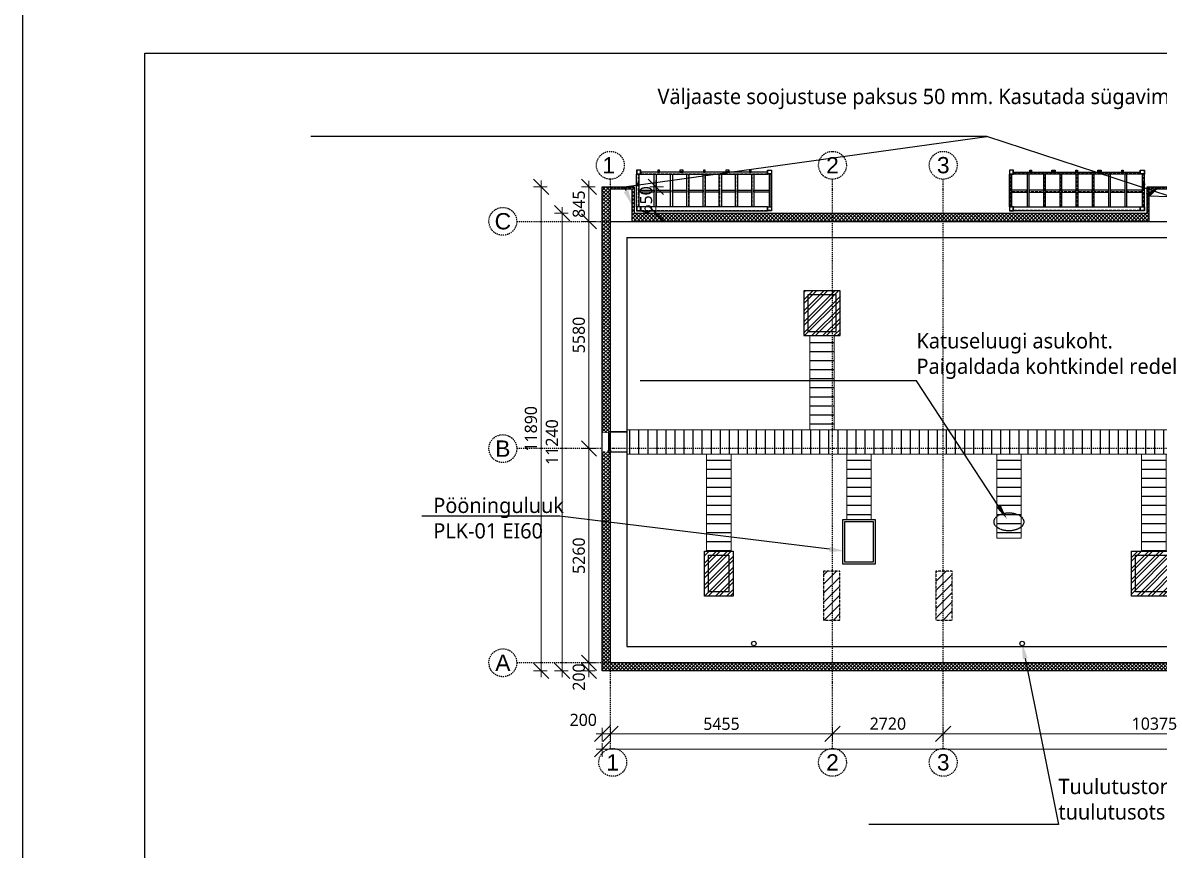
# Model space of a CAD drawing. Header units: millimetres. Extents: x 83708 to 840243643, y 645190 to 956201.
# Drawn here: x 302250 to 330165, y 846030 to 866351 of the extents above; entities that cross this region are included whole.
import ezdxf
from ezdxf import colors
from ezdxf.entities.mleader import LeaderData, LeaderLine
from ezdxf.math import Vec2, Vec3

# ---------------------------------------------------------------- set-up
doc = ezdxf.new("R2010")
doc.units = ezdxf.units.MM
doc.header["$PDMODE"] = 2
doc.header["$PDSIZE"] = 5
for name, pattern in [('DASHDOTX2', [50.8, 25.4, -12.7, 0, -12.7]), ('DASHED', [0.75, 0.5, -0.25]), ('DASHED2', [0.375, 0.25, -0.125])]:
    doc.linetypes.add(name, pattern=pattern)
for name, color, linetype in [('!ESP_Avatäited plaanil', 7, 'Continuous'), ('!ESP_Lammutatav', 150, 'DASHED'), ('!ESP_Mineraalvill', 1, 'Continuous'), ('!ESP_Mõõt', 252, 'Continuous'), ('!ESP_Teljed', 30, 'DASHDOTX2'), ('!ESP_Teras', 5, 'Continuous'), ('!ESP_Viited', 7, 'Continuous'), ('DUCT-V-1-COMPONENT', 7, 'Continuous'), ('SEWER-PIPE-S1', 7, 'Continuous')]:
    doc.layers.add(name, color=color, linetype=linetype)
for name, color, linetype, lineweight in [('!ESP_Fassaad', 7, 'Continuous', 9), ('!ESP_Konstruktsioon lõikes', 7, 'Continuous', 30), ('!ESP_Uus konstruktsioon', 6, 'Continuous', 9), ('Mineraalvill', 1, 'Continuous', 9)]:
    doc.layers.add(name, color=color, linetype=linetype, lineweight=lineweight)
doc.layers.add('!ESP_no_print', color=252, linetype='Continuous', plot=False)
doc.styles.add('Annotative', font='malgunsl.ttf', dxfattribs={"height": 2})
doc.styles.add('Arial', font='arial.ttf')
doc.styles.get("Standard").update_dxf_attribs({"font": 'arial.ttf', "height": 2})
doc.dimstyles.new('Annotative', dxfattribs={"dimtxt": 2.5, "dimasz": 2.5, "dimexe": 1.25, "dimexo": 0.625, "dimtad": 1, "dimdec": 0, "dimrnd": 5, "dimtxsty": 'Annotative', "dimblk": 'OBLIQUE', "dimcen": 0, "dimdle": 1, "dimadec": 0, "dimazin": 0, "dimtfac": 1, "dimtdec": 0, "dimtmove": 0, "dimatfit": 3, "dimfxl": 1, "dimfxlon": 1, "dimarcsym": 1})

# ---------------------------------------------------------------- blocks, each defined once
blk = doc.blocks.new('A$Cef77760f')
at = {"layer": '!ESP_Teljed'}
for points in [[(-40000, -2104), (-40000, 11875)], [(-34545, -2104), (-34545, 11875)], [(-31825, -2104), (-31825, 11875)], [(-42300, 10840), (1500, 10840)], [(1500, 5260), (-42300, 5260)], [(1500, 0), (-42300, 0)]]:
    blk.add_lwpolyline(points, dxfattribs=at)
for centre in [(-40000, 12217), (-34545, 12217), (-31825, 12217), (-42642, 10840), (-42642, 5260), (-42642, 0), (-39943, -2446), (-34545, -2446), (-31825, -2446)]:
    blk.add_circle(centre, 342, dxfattribs=at)
at = {"layer": '!ESP_Teljed', "char_height": 400, "width": 684.66, "attachment_point": 5, "style": 'Arial'}
for s, insert in [('{\\fArial|b0|i0|c186|p34;1}', (-40042, 12217)), ('2', (-34545, 12217)), ('3', (-31825, 12217)), ('C', (-42642, 10840)), ('B', (-42642, 5260)), ('A', (-42642, 0)), ('{\\fArial|b0|i0|c186|p34;1}', (-39943, -2446)), ('2', (-34545, -2446)), ('3', (-31825, -2446))]:
    blk.add_mtext(s, dxfattribs=dict(at, insert=insert))
blk = doc.blocks.new('A$C98a65306')
at = {"layer": '!ESP_Mineraalvill'}
h = blk.add_hatch(dxfattribs=at)
h.set_pattern_fill('ANSI37', color=256, scale=20)
h.set_pattern_definition([(45, (-94948.145, 83.69), (-44.90128, 44.90128), []), (135, (-94948.145, 83.69), (-44.90128, -44.90128), [])])
h.paths.add_polyline_path([(40000, -10840), (34480, -10840), (34480, -11040), (40200, -11040), (40200, 200), (40200, 850), (39420, 850), (39420, 200), (26900, 200), (26900, 850), (26280, 850), (26280, 200), (13800, 200), (13800, 850), (13180, 850), (13180, 200), (580, 200), (580, 850), (-200, 850), (-200, -11040), (8175, -11040), (8175, -10840), (400, -10840), (0, -10840), (0, 0), (0, 800), (530, 800), (530, 0), (3640, 0), (13230, 0), (13230, 800), (13750, 800), (13750, 0), (26330, 0), (26330, 800), (26850, 800), (26850, 0), (39470, 0), (39470, 800), (40000, 800), (40000, 0)])
h.paths.add_polyline_path([(21270, -11040), (21270, -10840), (8175, -10840), (8175, -11040)], flags=17)
h.paths.add_polyline_path([(34480, -11040), (34480, -10840), (21270, -10840), (21270, -11040)], flags=17)
at = {"layer": '!ESP_Konstruktsioon lõikes'}
blk.add_line((400, -400), (400, -10440), dxfattribs=at)
for points in [[(8175, -11040), (-200, -11040), (-200, 850), (580, 850), (580, 200), (13180, 200), (13180, 850), (13800, 850), (13800, 200), (26280, 200), (26280, 850), (26900, 850), (26900, 200), (39420, 200), (39420, 850), (40200, 850), (40200, 200), (40200, -11040), (-200, -11040)], [(0, 0), (0, 800), (530, 800), (530, 0)], [(13230, 0), (13230, 800), (13750, 800), (13750, 0)], [(0, -1900), (0, 0), (3640, 0)], [(57, 0), (3640, 0)], [(400, 0), (40000, 0)], [(400, -400), (39600, -400), (39600, -10440)], [(400, -10440), (39600, -10440)], [(400, -10840), (40000, -10840)]]:
    blk.add_lwpolyline(points, dxfattribs=at)
blk.add_lwpolyline([(0, 0), (40000, 0), (40000, -10840), (0, -10840)], close=True, dxfattribs=at)
at = {"lineweight": 0}
blk.add_blockref('A$Cef77760f', (40000, -10840), dxfattribs=at)
blk = doc.blocks.new('A$C1fbf0a3d')
at = {"layer": '!ESP_Lammutatav'}
h = blk.add_hatch(dxfattribs=at)
h.set_pattern_fill('ANSI31', color=256, scale=50)
h.set_pattern_definition([(45, (-317114.13, -855792.54), (-112.253202, 112.253202), [])])
h.paths.add_polyline_path([(-400, -1200), (0, -1200), (0, 0), (-400, 0)])
blk.add_lwpolyline([(-400, -1200), (0, -1200), (0, 0), (-400, 0)], close=True, dxfattribs=at)
blk = doc.blocks.new('A$C2928117b')
for p in [(250, 1850), (3010, 1850)]:
    blk.add_blockref('A$C1fbf0a3d', p)
blk = doc.blocks.new('A$C9a407918')
at = {"layer": '!ESP_Teras'}
for points in [[(-3315, -75), (-3215, -75), (-3215, 25), (-3315, 25)], [(-3310, -70), (-3220, -70), (-3220, 20), (-3310, 20)], [(0, -75), (-100, -75), (-100, 25), (0, 25)], [(-5, -70), (-95, -70), (-95, 20), (-5, 20)], [(-3265, -875), (-3315, -875), (-3315, -75), (-3265, -75)], [(-100, -25), (-3215, -25), (-3215, -75), (-100, -75)], [(-2835, -875), (-2885, -875), (-2885, -75), (-2835, -75)], [(-2435, -875), (-2485, -875), (-2485, -75), (-2435, -75)], [(-2035, -875), (-2085, -875), (-2085, -75), (-2035, -75)], [(-1635, -875), (-1685, -875), (-1685, -75), (-1635, -75)], [(-1235, -875), (-1285, -875), (-1285, -75), (-1235, -75)], [(-835, -875), (-885, -875), (-885, -75), (-835, -75)], [(-435, -875), (-485, -875), (-485, -75), (-435, -75)], [(-50, -75), (0, -75), (0, -875), (-50, -875)], [(-50, -875), (0, -875), (0, -75), (-50, -75)], [(-3265, -466), (-2885, -466), (-2885, -516), (-3265, -516)], [(-2835, -466), (-2485, -466), (-2485, -516), (-2835, -516)], [(-2435, -466), (-2085, -466), (-2085, -516), (-2435, -516)], [(-2035, -466), (-1685, -466), (-1685, -516), (-2035, -516)], [(-1635, -466), (-1285, -466), (-1285, -516), (-1635, -516)], [(-1235, -466), (-885, -466), (-885, -516), (-1235, -516)], [(-835, -466), (-485, -466), (-485, -516), (-835, -516)], [(-435, -466), (-50, -466), (-50, -516), (-435, -516)], [(-3315, -975), (-3215, -975), (-3215, -875), (-3315, -875)], [(-3310, -970), (-3220, -970), (-3220, -880), (-3310, -880)], [(-100, -875), (-3215, -875), (-3215, -975), (-100, -975)], [(0, -975), (-100, -975), (-100, -875), (0, -875)], [(-5, -970), (-95, -970), (-95, -880), (-5, -880)]]:
    blk.add_lwpolyline(points, close=True, dxfattribs=at)
at = {"layer": '!ESP_Teras', "linetype": 'DASHED'}
for points in [[(-3268, -875), (-3312, -875), (-3312, -75), (-3268, -75)], [(-100, -28), (-3215, -28), (-3215, -72), (-100, -72)], [(-2838, -875), (-2882, -875), (-2882, -75), (-2838, -75)], [(-2438, -875), (-2482, -875), (-2482, -75), (-2438, -75)], [(-2038, -875), (-2082, -875), (-2082, -75), (-2038, -75)], [(-1638, -875), (-1682, -875), (-1682, -75), (-1638, -75)], [(-1238, -875), (-1282, -875), (-1282, -75), (-1238, -75)], [(-838, -875), (-882, -875), (-882, -75), (-838, -75)], [(-438, -875), (-482, -875), (-482, -75), (-438, -75)], [(-3, -875), (-47, -875), (-47, -75), (-3, -75)], [(-3265, -513), (-2885, -513), (-2885, -516), (-3265, -516)], [(-2835, -513), (-2485, -513), (-2485, -516), (-2835, -516)], [(-2435, -513), (-2085, -513), (-2085, -516), (-2435, -516)], [(-2035, -513), (-1685, -513), (-1685, -516), (-2035, -516)], [(-1635, -513), (-1285, -513), (-1285, -516), (-1635, -516)], [(-1235, -513), (-885, -513), (-885, -516), (-1235, -516)], [(-835, -513), (-485, -513), (-485, -516), (-835, -516)], [(-435, -513), (-50, -513), (-50, -516), (-435, -516)], [(-100, -878), (-3215, -878), (-3215, -972), (-100, -972)]]:
    blk.add_lwpolyline(points, close=True, dxfattribs=at)
at = {"color": 5, "linetype": 'ByBlock', "transparency": 33554687}
for points in [[(-2758, 25), (-2798, 25), (-2798, -15), (-2758, -15)], [(-2761, 22), (-2795, 22), (-2795, -12), (-2761, -12)], [(-2174, 25), (-2254, 25), (-2254, -15), (-2174, -15)], [(-2177, 22), (-2251, 22), (-2251, -12), (-2177, -12)], [(-1630, 25), (-1670, 25), (-1670, -15), (-1630, -15)], [(-1633, 22), (-1667, 22), (-1667, -12), (-1633, -12)], [(-1046, 25), (-1126, 25), (-1126, -15), (-1046, -15)], [(-1049, 22), (-1123, 22), (-1123, -12), (-1049, -12)], [(-502, 25), (-542, 25), (-542, -15), (-502, -15)], [(-505, 22), (-539, 22), (-539, -12), (-505, -12)], [(-2758, -15), (-2798, -15), (-2798, -25), (-2758, -25)], [(-2174, -15), (-2254, -15), (-2254, -25), (-2174, -25)], [(-1630, -15), (-1670, -15), (-1670, -25), (-1630, -25)], [(-1046, -15), (-1126, -15), (-1126, -25), (-1046, -25)], [(-502, -15), (-542, -15), (-542, -25), (-502, -25)], [(-3275, -305), (-3315, -305), (-3315, -345), (-3275, -345)], [(-3278, -308), (-3312, -308), (-3312, -342), (-3278, -342)]]:
    blk.add_lwpolyline(points, close=True, dxfattribs=at)
blk = doc.blocks.new('A$Ce4b8a139')
at = {"layer": '!ESP_Konstruktsioon lõikes'}
for points in [[(250, 3119), (1050, 3119), (1050, 2019), (250, 2019)], [(300, 3069), (1000, 3069), (1000, 2069), (300, 2069)]]:
    blk.add_lwpolyline(points, close=True, dxfattribs=at)
at = {"layer": 'Mineraalvill', "flags": 128}
blk.add_lwpolyline([(250, 3119), (1050, 3119), (1050, 2019), (250, 2019)], close=True, dxfattribs=at)
blk = doc.blocks.new('_Oblique')
at = {"color": 0, "linetype": 'ByBlock', "lineweight": -2}
blk.add_line((-0.5, -0.5), (0.5, 0.5), dxfattribs=at)
blk = doc.blocks.new('*D836')
at = {"layer": '!ESP_Mõõt', "color": 0, "lineweight": -2, "transparency": 16777216}
for p, q in [((0, -12435), (0, -12773)), ((5455, -12435), (5455, -12773)), ((-150, -12585), (5605, -12585))]:
    blk.add_line(p, q, dxfattribs=at)
at = {"layer": 'Defpoints', "color": 0, "transparency": 16777216}
for p in [(0, -11716), (5455, -11897), (5455, -12585)]:
    blk.add_point(p, dxfattribs=at)
at = {"layer": '!ESP_Mõõt', "color": 0, "lineweight": -2, "transparency": 16777216, "xscale": 375, "yscale": 375, "zscale": 375, "rotation": 180}
blk.add_blockref('_Oblique', (0, -12585), dxfattribs=at)
at = {"layer": '!ESP_Mõõt', "color": 0, "lineweight": -2, "transparency": 16777216, "xscale": 375, "yscale": 375, "zscale": 375}
blk.add_blockref('_Oblique', (5455, -12585), dxfattribs=at)
at = {"layer": '!ESP_Mõõt', "color": 0, "lineweight": 0, "transparency": 16777216, "insert": (2728, -12339), "char_height": 300, "attachment_point": 5, "style": 'Annotative'}
blk.add_mtext('5455', dxfattribs=at)
blk = doc.blocks.new('*D837')
at = {"layer": '!ESP_Mõõt', "color": 0, "lineweight": -2, "transparency": 16777216}
for p, q in [((5455, -12435), (5455, -12773)), ((8175, -12435), (8175, -12773)), ((5305, -12585), (8325, -12585))]:
    blk.add_line(p, q, dxfattribs=at)
at = {"layer": 'Defpoints', "color": 0, "transparency": 16777216}
for p in [(5455, -11897), (8175, -11951), (8175, -12585)]:
    blk.add_point(p, dxfattribs=at)
at = {"layer": '!ESP_Mõõt', "color": 0, "lineweight": -2, "transparency": 16777216, "xscale": 375, "yscale": 375, "zscale": 375, "rotation": 180}
blk.add_blockref('_Oblique', (5455, -12585), dxfattribs=at)
at = {"layer": '!ESP_Mõõt', "color": 0, "lineweight": -2, "transparency": 16777216, "xscale": 375, "yscale": 375, "zscale": 375}
blk.add_blockref('_Oblique', (8175, -12585), dxfattribs=at)
at = {"layer": '!ESP_Mõõt', "color": 0, "lineweight": 0, "transparency": 16777216, "insert": (6815, -12336), "char_height": 300, "attachment_point": 5, "style": 'Annotative'}
blk.add_mtext('2720', dxfattribs=at)
blk = doc.blocks.new('*D838')
at = {"layer": '!ESP_Mõõt', "color": 0, "lineweight": -2, "transparency": 16777216}
for p, q in [((8175, -12435), (8175, -12773)), ((18550, -12435), (18550, -12773)), ((8025, -12585), (18700, -12585))]:
    blk.add_line(p, q, dxfattribs=at)
at = {"layer": 'Defpoints', "color": 0, "transparency": 16777216}
for p in [(8175, -11951), (18550, -11896), (18550, -12585)]:
    blk.add_point(p, dxfattribs=at)
at = {"layer": '!ESP_Mõõt', "color": 0, "lineweight": -2, "transparency": 16777216, "xscale": 375, "yscale": 375, "zscale": 375, "rotation": 180}
blk.add_blockref('_Oblique', (8175, -12585), dxfattribs=at)
at = {"layer": '!ESP_Mõõt', "color": 0, "lineweight": -2, "transparency": 16777216, "xscale": 375, "yscale": 375, "zscale": 375}
blk.add_blockref('_Oblique', (18550, -12585), dxfattribs=at)
at = {"layer": '!ESP_Mõõt', "color": 0, "lineweight": 0, "transparency": 16777216, "insert": (13362, -12336), "char_height": 300, "attachment_point": 5, "style": 'Annotative'}
blk.add_mtext('10375', dxfattribs=at)
blk = doc.blocks.new('*D828')
at = {"layer": '!ESP_Mõõt', "color": 0, "lineweight": -2, "transparency": 16777216}
for p, q in [((-526, 150), (-526, -5730)), ((-376, 0), (-713, 0)), ((-376, -5580), (-713, -5580))]:
    blk.add_line(p, q, dxfattribs=at)
at = {"layer": 'Defpoints', "color": 0, "transparency": 16777216}
for p in [(-228, 0), (-526, -5580), (-228, -5580)]:
    blk.add_point(p, dxfattribs=at)
at = {"layer": '!ESP_Mõõt', "color": 0, "lineweight": -2, "transparency": 16777216, "xscale": 375, "yscale": 375, "zscale": 375}
for p, rotation in [((-526, 0), 90), ((-526, -5580), 270)]:
    blk.add_blockref('_Oblique', p, dxfattribs=dict(at, rotation=rotation))
at = {"layer": '!ESP_Mõõt', "color": 0, "lineweight": 0, "transparency": 16777216, "insert": (-775, -2790), "char_height": 300, "attachment_point": 5, "rotation": 90, "style": 'Annotative'}
blk.add_mtext('5580', dxfattribs=at)
blk = doc.blocks.new('*D829')
at = {"layer": '!ESP_Mõõt', "color": 0, "lineweight": -2, "transparency": 16777216}
for p, q in [((-376, -5580), (-713, -5580)), ((-526, -5430), (-526, -10990)), ((-376, -10840), (-713, -10840))]:
    blk.add_line(p, q, dxfattribs=at)
at = {"layer": 'Defpoints', "color": 0, "transparency": 16777216}
for p in [(-228, -5580), (-526, -10840), (-153, -10840)]:
    blk.add_point(p, dxfattribs=at)
at = {"layer": '!ESP_Mõõt', "color": 0, "lineweight": -2, "transparency": 16777216, "xscale": 375, "yscale": 375, "zscale": 375}
for p, rotation in [((-526, -5580), 90), ((-526, -10840), 270)]:
    blk.add_blockref('_Oblique', p, dxfattribs=dict(at, rotation=rotation))
at = {"layer": '!ESP_Mõõt', "color": 0, "lineweight": 0, "transparency": 16777216, "insert": (-775, -8210), "char_height": 300, "attachment_point": 5, "rotation": 90, "style": 'Annotative'}
blk.add_mtext('5260', dxfattribs=at)
blk = doc.blocks.new('*D830')
at = {"layer": '!ESP_Mõõt', "color": 0, "lineweight": -2, "transparency": 16777216}
for p, q in [((-376, 847), (-713, 847)), ((-526, -150), (-526, 997)), ((-376, 0), (-713, 0))]:
    blk.add_line(p, q, dxfattribs=at)
at = {"layer": 'Defpoints', "color": 0, "transparency": 16777216}
for p in [(-526, 847), (38, 847), (-228, 0)]:
    blk.add_point(p, dxfattribs=at)
at = {"layer": '!ESP_Mõõt', "color": 0, "lineweight": -2, "transparency": 16777216, "xscale": 375, "yscale": 375, "zscale": 375}
for p, rotation in [((-526, 847), 90), ((-526, 0), 270)]:
    blk.add_blockref('_Oblique', p, dxfattribs=dict(at, rotation=rotation))
at = {"layer": '!ESP_Mõõt', "color": 0, "lineweight": 0, "transparency": 16777216, "insert": (-775, 423), "char_height": 300, "attachment_point": 5, "rotation": 90, "style": 'Annotative'}
blk.add_mtext('845', dxfattribs=at)
blk = doc.blocks.new('*D831')
at = {"layer": '!ESP_Mõõt', "color": 0, "lineweight": -2, "transparency": 16777216}
for p, q in [((-1186, 350), (-1186, -11190)), ((-1036, 200), (-1373, 200)), ((-1036, -11040), (-1373, -11040))]:
    blk.add_line(p, q, dxfattribs=at)
at = {"layer": 'Defpoints', "color": 0, "transparency": 16777216}
for p in [(580, 200), (-1186, -11040), (-200, -11040)]:
    blk.add_point(p, dxfattribs=at)
at = {"layer": '!ESP_Mõõt', "color": 0, "lineweight": -2, "transparency": 16777216, "xscale": 375, "yscale": 375, "zscale": 375}
for p, rotation in [((-1186, 200), 90), ((-1186, -11040), 270)]:
    blk.add_blockref('_Oblique', p, dxfattribs=dict(at, rotation=rotation))
at = {"layer": '!ESP_Mõõt', "color": 0, "lineweight": 0, "transparency": 16777216, "insert": (-1435, -5420), "char_height": 300, "attachment_point": 5, "rotation": 90, "style": 'Annotative'}
blk.add_mtext('11240', dxfattribs=at)
blk = doc.blocks.new('*D832')
at = {"layer": '!ESP_Mõõt', "color": 0, "lineweight": -2, "transparency": 16777216}
for p, q in [((-376, -10840), (-713, -10840)), ((-526, -10690), (-526, -11190)), ((-376, -11040), (-713, -11040))]:
    blk.add_line(p, q, dxfattribs=at)
at = {"layer": 'Defpoints', "color": 0, "transparency": 16777216}
for p in [(-153, -10840), (-526, -11040), (38, -11040)]:
    blk.add_point(p, dxfattribs=at)
at = {"layer": '!ESP_Mõõt', "color": 0, "lineweight": -2, "transparency": 16777216, "xscale": 375, "yscale": 375, "zscale": 375}
for p, rotation in [((-526, -10840), 90), ((-526, -11040), 270)]:
    blk.add_blockref('_Oblique', p, dxfattribs=dict(at, rotation=rotation))
at = {"layer": '!ESP_Mõõt', "color": 0, "lineweight": 0, "transparency": 16777216, "insert": (-775, -11190), "char_height": 300, "attachment_point": 5, "rotation": 90, "style": 'Annotative'}
blk.add_mtext('200', dxfattribs=at)
blk = doc.blocks.new('*D833')
at = {"layer": '!ESP_Mõõt', "color": 0, "lineweight": -2, "transparency": 16777216}
for p, q in [((-200, -12812), (-200, -13150)), ((40200, -12812), (40200, -13150)), ((40350, -12962), (-350, -12962))]:
    blk.add_line(p, q, dxfattribs=at)
at = {"layer": 'Defpoints', "color": 0, "transparency": 16777216}
for p in [(-200, -11040), (40200, -11040), (-200, -12962)]:
    blk.add_point(p, dxfattribs=at)
at = {"layer": '!ESP_Mõõt', "color": 0, "lineweight": -2, "transparency": 16777216, "xscale": 375, "yscale": 375, "zscale": 375, "rotation": 180}
blk.add_blockref('_Oblique', (-200, -12962), dxfattribs=at)
at = {"layer": '!ESP_Mõõt', "color": 0, "lineweight": -2, "transparency": 16777216, "xscale": 375, "yscale": 375, "zscale": 375}
blk.add_blockref('_Oblique', (40200, -12962), dxfattribs=at)
at = {"layer": '!ESP_Mõõt', "color": 0, "lineweight": 0, "transparency": 16777216, "insert": (20000, -12713), "char_height": 300, "attachment_point": 5, "style": 'Annotative'}
blk.add_mtext('40400', dxfattribs=at)
blk = doc.blocks.new('*D834')
at = {"layer": '!ESP_Mõõt', "color": 0, "lineweight": -2, "transparency": 16777216}
for p, q in [((-200, -12435), (-200, -12773)), ((0, -12435), (0, -12773)), ((150, -12585), (-350, -12585))]:
    blk.add_line(p, q, dxfattribs=at)
at = {"layer": 'Defpoints', "color": 0, "transparency": 16777216}
for p in [(-200, -11040), (0, -11716), (-200, -12585)]:
    blk.add_point(p, dxfattribs=at)
at = {"layer": '!ESP_Mõõt', "color": 0, "lineweight": -2, "transparency": 16777216, "xscale": 375, "yscale": 375, "zscale": 375, "rotation": 180}
blk.add_blockref('_Oblique', (-200, -12585), dxfattribs=at)
at = {"layer": '!ESP_Mõõt', "color": 0, "lineweight": -2, "transparency": 16777216, "xscale": 375, "yscale": 375, "zscale": 375}
blk.add_blockref('_Oblique', (0, -12585), dxfattribs=at)
at = {"layer": '!ESP_Mõõt', "color": 0, "lineweight": 0, "transparency": 16777216, "insert": (-667, -12243), "char_height": 300, "attachment_point": 5, "style": 'Annotative'}
blk.add_mtext('200', dxfattribs=at)
blk = doc.blocks.new('*D841')
at = {"layer": '!ESP_Mõõt', "color": 0, "lineweight": -2, "transparency": 16777216}
for p, q in [((968, 850), (1305, 850)), ((1118, 50), (1118, 1000)), ((968, 200), (1305, 200))]:
    blk.add_line(p, q, dxfattribs=at)
at = {"layer": 'Defpoints', "color": 0, "transparency": 16777216}
for p in [(-200, 850), (1118, 850), (580, 200)]:
    blk.add_point(p, dxfattribs=at)
at = {"layer": '!ESP_Mõõt', "color": 0, "lineweight": -2, "transparency": 16777216, "xscale": 375, "yscale": 375, "zscale": 375}
for p, rotation in [((1118, 850), 90), ((1118, 200), 270)]:
    blk.add_blockref('_Oblique', p, dxfattribs=dict(at, rotation=rotation))
at = {"layer": '!ESP_Mõõt', "color": 0, "lineweight": 0, "transparency": 16777216, "insert": (876, 527), "char_height": 300, "attachment_point": 5, "rotation": 90, "style": 'Annotative'}
blk.add_mtext('650', dxfattribs=at)
blk = doc.blocks.new('*D842')
at = {"layer": '!ESP_Mõõt', "color": 0, "lineweight": -2, "transparency": 16777216}
for p, q in [((-1551, 850), (-1888, 850)), ((-1701, 1000), (-1701, -11190)), ((-1551, -11040), (-1888, -11040))]:
    blk.add_line(p, q, dxfattribs=at)
at = {"layer": 'Defpoints', "color": 0, "transparency": 16777216}
for p in [(38, 850), (-1701, -11040), (-401, -11040)]:
    blk.add_point(p, dxfattribs=at)
at = {"layer": '!ESP_Mõõt', "color": 0, "lineweight": -2, "transparency": 16777216, "xscale": 375, "yscale": 375, "zscale": 375}
for p, rotation in [((-1701, 850), 90), ((-1701, -11040), 270)]:
    blk.add_blockref('_Oblique', p, dxfattribs=dict(at, rotation=rotation))
at = {"layer": '!ESP_Mõõt', "color": 0, "lineweight": 0, "transparency": 16777216, "insert": (-1951, -5095), "char_height": 300, "attachment_point": 5, "rotation": 90, "style": 'Annotative'}
blk.add_mtext('11890', dxfattribs=at)
blk = doc.blocks.new('*U817')
at = {"layer": 'DUCT-V-1-COMPONENT', "lineweight": 30}
for p, q in [((1994, 3714), (1994, 4814)), ((1994, 4814), (2894, 4814)), ((2894, 4814), (2894, 3714)), ((2095, 3815), (2095, 4714)), ((2095, 4714), (2794, 4714)), ((2794, 4714), (2794, 3815)), ((2894, 3714), (1994, 3714)), ((2794, 3815), (2095, 3815))]:
    blk.add_line(p, q, dxfattribs=at)
blk.add_text('invento', height=1, dxfattribs=at).set_placement((2095, 3815))
blk = doc.blocks.new('*U781')
at = {"layer": 'DUCT-V-1-COMPONENT', "lineweight": 30}
for p, q in [((1994, 3714), (1994, 4814)), ((1994, 4814), (2694, 4814)), ((2694, 4814), (2694, 3714)), ((2095, 3815), (2095, 4714)), ((2095, 4714), (2594, 4714)), ((2594, 4714), (2594, 3815)), ((2694, 3714), (1994, 3714)), ((2594, 3815), (2095, 3815))]:
    blk.add_line(p, q, dxfattribs=at)
blk.add_text('invento', height=1, dxfattribs=at).set_placement((2095, 3815))
blk = doc.blocks.new('*U818')
at = {"layer": 'DUCT-V-1-COMPONENT', "lineweight": 30}
for p, q in [((1994, 3714), (1994, 4814)), ((1994, 4814), (3094, 4814)), ((3094, 4814), (3094, 3714)), ((2095, 3815), (2095, 4714)), ((2095, 4714), (2994, 4714)), ((2994, 4714), (2994, 3815)), ((3094, 3714), (1994, 3714)), ((2994, 3815), (2095, 3815))]:
    blk.add_line(p, q, dxfattribs=at)
blk.add_text('invento', height=1, dxfattribs=at).set_placement((2095, 3815))
blk = doc.blocks.new('A$C4028c679')
at = {"layer": '!ESP_Uus konstruktsioon', "true_color": 0x00ff00}
h = blk.add_hatch(dxfattribs=at)
h.set_pattern_fill('ANSI32', color=3, scale=20)
h.set_pattern_definition([(45, (-6233.2, -738.1), (-134.7038, 134.7038), []), (45, (-6143.4, -738.1), (-134.7038, 134.7038), [])])
h.paths.add_polyline_path([(4748, -1704), (4748, -2804), (5648, -2804), (5648, -1704)])
h = blk.add_hatch(dxfattribs=at)
h.set_pattern_fill('ANSI32', color=3, scale=20)
h.set_pattern_definition([(45, (-8868.4, -7134.6), (-134.7038, 134.7038), []), (45, (-8778.6, -7134.6), (-134.7038, 134.7038), [])])
h.paths.add_polyline_path([(2312, -8100), (2312, -9200), (3012, -9200), (3012, -8100)])
h = blk.add_hatch(dxfattribs=at)
h.set_pattern_fill('ANSI32', color=3, scale=20)
h.set_pattern_definition([(45, (2016.59, -7134.6), (-134.7038, 134.7038), []), (45, (2106.4, -7134.6), (-134.7038, 134.7038), [])])
h.paths.add_polyline_path([(12797, -8100), (12797, -9200), (13897, -9200), (13897, -8100)])
at = {"xscale": -1, "rotation": 180}
blk.add_blockref('*U817', (2753, 2011), dxfattribs=at)
for name, p in [('*U781', (318, -12914)), ('*U818', (10803, -12914))]:
    blk.add_blockref(name, p)
blk = doc.blocks.new('A$Cb552d834')
at = {"true_color": 0x939598}
h = blk.add_hatch(dxfattribs=at)
h.set_pattern_fill('ANSI31', color=252, scale=70, angle=135)
h.set_pattern_definition([(180, (-392699.39, -836377.39), (-1e-14, -222.25), [])])
h.paths.add_polyline_path([(19620, 2158), (19020, 2158), (19020, 600), (19620, 600)])
h.paths.add_polyline_path([(27608, 4058), (27008, 4058), (27008, 2758), (27608, 2758)])
h.paths.add_polyline_path([(29085, 968), (28487, 968), (28487, -312), (29087, -312), (29087, 368), (29085, 368)])
h.paths.add_polyline_path([(28315, -912), (27715, -912), (27715, -990), (28315, -990)])
h.paths.add_polyline_path([(-3630, 4058), (-4230, 4058), (-4230, 1742), (-3630, 1742)])
h.paths.add_polyline_path([(-6165, 1142), (-6765, 1142), (-6765, -1238), (-6165, -1238)])
h.paths.add_polyline_path([(-2723, 1142), (-3323, 1142), (-3323, -459), (-2723, -459)])
h.paths.add_polyline_path([(960, 1142), (360, 1142), (360, -916), (960, -916)])
h.paths.add_polyline_path([(4520, 1142), (3920, 1142), (3920, -1238), (4520, -1238)])
h.paths.add_polyline_path([(6209, 4058), (5609, 4058), (5609, 1742), (6209, 1742)])
h.paths.add_polyline_path([(16731, 4058), (16131, 4058), (16131, 1742), (16731, 1742)])
h.paths.add_polyline_path([(17724, 1142), (17124, 1142), (17124, -1238), (17724, -1238)])
h = blk.add_hatch(dxfattribs=at)
h.set_pattern_fill('ANSI31', color=252, scale=70, angle=45)
h.set_pattern_definition([(90, (-391370.35, -844013.55), (-222.25, 0), [])])
h.paths.add_polyline_path([(19020, 1742), (-8728, 1742), (-8728, 1142), (-6765, 1142), (-6765, 1142), (-6165, 1142), (-3323, 1142), (-3323, 1142), (-2723, 1142), (360, 1142), (360, 1142), (960, 1142), (19020, 1142)])
h.paths.add_polyline_path([(29685, 2758), (19020, 2758), (19020, 2158), (19620, 2158), (29685, 2158)])
h.paths.add_polyline_path([(24524, 600), (19020, 600), (19020, 0), (24524, 0)])
h.paths.add_polyline_path([(29087, -312), (24522, -312), (24522, -912), (29087, -912)])
h.paths.add_polyline_path([(30472, 968), (29087, 968), (29087, 368), (30472, 368)])
at = {"layer": '!ESP_Fassaad'}
for points in [[(-3630, 1742), (-3630, 4058), (-4230, 4058), (-4230, 1742)], [(-8728, 1142), (19020, 1142), (19020, 1742), (-8728, 1742)], [(-6165, -1238), (-6165, 1142), (-6765, 1142), (-6765, -1238)], [(-2723, -459), (-2723, 1142), (-3323, 1142), (-3323, -459)], [(960, -916), (960, 1142), (360, 1142), (360, -916)], [(4520, -1238), (4520, 1142), (3920, 1142), (3920, -1238)]]:
    blk.add_lwpolyline(points, close=True, dxfattribs=at)
blk = doc.blocks.new('A$C96020417')
blk.add_wipeout([(0, -250), (0, 250), (50, 250), (50, 225), (200, 225), (200, -225), (50, -225), (50, -250)])
at = {"layer": '!ESP_Avatäited plaanil'}
for points in [[(-400, -250), (0, -250), (50, -250), (50, -200), (0, -200), (0, -250), (0, 250), (-400, 250), (0, 250), (50, 250), (50, 200), (0, 200), (50, 200), (50, -200), (25, -200), (25, 200)], [(200, -225), (200, 225)]]:
    blk.add_lwpolyline(points, dxfattribs=at)
blk = doc.blocks.new('*U795')
at = {"layer": 'SEWER-PIPE-S1', "color": 14, "linetype": 'Continuous', "lineweight": -3}
blk.add_circle((70113, 279633, 2700), 55, dxfattribs=at)
blk = doc.blocks.new('*U796')
at = {"layer": 'SEWER-PIPE-S1', "color": 14, "linetype": 'Continuous', "lineweight": -3}
blk.add_circle((63524, 279633, 2700), 55, dxfattribs=at)
blk = doc.blocks.new('A$Cb56cea9a')
at = {"layer": '!ESP_Mõõt', "lineweight": 0}
for base, p1, p2, picture, middle in [((-1700.8, -11040), (37.6, 849.7), (-400.6, -11040), '*D842', (-1950.6, -5095.1)), ((-525.7, 846.7), (-228.5, 0), (37.6, 846.7), '*D830', (-774.7, 423.4)), ((-1185.6, -11040), (580, 200), (-200, -11040), '*D831', (-1435.3, -5420)), ((-525.7, -5580), (-228.5, 0), (-228.5, -5580), '*D828', (-774.7, -2790)), ((-525.7, -10840), (-228.5, -5580), (-153.3, -10840), '*D829', (-774.7, -8210))]:
    dim = blk.add_linear_dim(base=base, p1=p1, p2=p2, angle=90, dimstyle='Annotative', dxfattribs=at)
    dim.commit()
    dim.dimension.update_dxf_attribs({"geometry": picture, "text_midpoint": middle})
for base, p1, p2, picture, middle in [((1117.7, 849.7), (580, 200), (-200, 849.7), '*D841', (1125, 527.1)), ((-525.7, -11040), (-153.3, -10840), (37.6, -11040), '*D832', (-525.7, -11190))]:
    dim = blk.add_linear_dim(base=base, p1=p1, p2=p2, angle=90, dimstyle='Annotative', dxfattribs=at)
    dim.commit()
    dim.dimension.update_dxf_attribs({"geometry": picture, "text_midpoint": middle, "dimtype": 128})
dim = blk.add_linear_dim(base=(-200, -12585.3), p1=(0, -11715.5), p2=(-200, -11040), dimstyle='Annotative', dxfattribs=at)
dim.commit()
dim.dimension.update_dxf_attribs({"geometry": '*D834', "text_midpoint": (-666.9, -12491.5), "dimtype": 128})
for base, p1, p2, picture, middle in [((-200, -12962.2), (40200, -11040), (-200, -11040), '*D833', (20000, -12713.3)), ((5455, -12585.3), (0, -11715.5), (5455, -11896.7), '*D836', (2727.5, -12339)), ((8175, -12585.3), (5455, -11896.7), (8175, -11951.1), '*D837', (6815, -12336.3)), ((18550, -12585.3), (8175, -11951.1), (18550, -11896.3), '*D838', (13362.5, -12335.5))]:
    dim = blk.add_linear_dim(base=base, p1=p1, p2=p2, dimstyle='Annotative', dxfattribs=at)
    dim.commit()
    dim.dimension.update_dxf_attribs({"geometry": picture, "text_midpoint": middle})

msp = doc.modelspace()

# ---------------------------------------------------------------- linework, layer by layer
at = {"layer": '!ESP_no_print'}
for points in [[(302249.6, 867100.6), (365249.6, 867100.6), (365249.6, 822550.6), (302249.6, 822550.6)], [(302249.6, 867100.6), (365249.6, 867100.6), (365249.6, 822550.6), (302249.6, 822550.6)], [(305249.6, 865600.6), (363749.6, 865600.6), (363749.6, 824050.6), (305249.6, 824050.6)], [(305249.6, 865600.6), (363749.6, 865600.6), (363749.6, 824050.6), (305249.6, 824050.6)]]:
    msp.add_lwpolyline(points, close=True, dxfattribs=at)
at = {"linetype": 'DASHED2', "ltscale": 5}
msp.add_ellipse((326470.9, 854095), major_axis=(-365, 0), ratio=0.6074582, start_param=-1.5707963, end_param=4.712389, dxfattribs=at)

# ---------------------------------------------------------------- block references
at = {"lineweight": 0}
for name, p in [('A$C98a65306', (316683.7, 861473.5)), ('A$C9a407918', (320643.7, 862708.5)), ('A$Cb56cea9a', (316683.7, 861473.5)), ('A$Ce4b8a139', (322138.7, 851033.5)), ('A$C2928117b', (322068.7, 851033.5))]:
    msp.add_blockref(name, p, dxfattribs=at)
at = {"lineweight": 0, "xscale": -1}
msp.add_blockref('A$C9a407918', (326483.7, 862708.5), dxfattribs=at)
at = {"color": 6}
for name, p in [('A$C4028c679', (316683.7, 861473.5)), ('A$Cb552d834', (325811.3, 854611.6))]:
    msp.add_blockref(name, p, dxfattribs=at)
at = {"layer": 'SEWER-PIPE-S1'}
for name in ['*U796', '*U795']:
    msp.add_blockref(name, (256683.7, 571473.3), dxfattribs=at)

# ---------------------------------------------------------------- leaders
at = {"layer": '!ESP_Viited', "ltscale": 15}
ml = msp.add_multileader_mtext('Standard', dxfattribs=at)
ml.set_content('Väljaaste soojustuse paksus 50 mm. Kasutada sügavimmutatud puit. ', color=256, style='Annotative')
ml.set_leader_properties()
ml.build(insert=Vec2(0, 0))
ml.multileader.update_dxf_attribs({"text_left_attachment_type": 5, "text_right_attachment_type": 5, "dogleg_length": 0.5, "arrow_head_size": 375, "scale": 150})
ctx = ml.context
ctx.base_point, ctx.scale, ctx.char_height, ctx.arrow_head_size, ctx.landing_gap_size, ctx.plane_origin = Vec3(317841.6, 863559.4), 150, 375, 375, 0, Vec3(322627.7, 858016.3)
ctx.left_attachment, ctx.right_attachment = 5, 5
notes = []
notes.append((ctx, [(1, (1, 1, 0), (325926.9, 863559.4), (-1, 0), 0.5, [(1, [(317213.7, 861873.5), (317023.4, 862323.2)], 0, []), (4, [(330173.7, 862323.5), (329863.7, 862100.9), (330433.7, 862083.8)], 0, [])])]))
ctx.mtext.insert, ctx.mtext.width, ctx.mtext.defined_height, ctx.mtext.flow_direction = Vec3(317841.6, 864728.2), 8855.682, 2165.1, 5
at = {"layer": '!ESP_Viited'}
ml = msp.add_multileader_mtext('Standard', dxfattribs=at)
ml.set_content('{\\fMalgun Gothic Semilight|b0|i0|c0|p34;Katuseluugi asukoht.\\PPaigaldada kohtkindel redel}', color=256, style='Annotative')
ml.set_leader_properties()
ml.build(insert=Vec2(0, 0))
ml.multileader.update_dxf_attribs({"text_left_attachment_type": 5, "text_right_attachment_type": 5, "dogleg_length": 0, "arrow_head_size": 375, "scale": 150})
ctx = ml.context
ctx.base_point, ctx.scale, ctx.char_height, ctx.arrow_head_size, ctx.landing_gap_size, ctx.plane_origin = Vec3(324202.6, 857559.5), 150, 375, 375, 0, Vec3(325407.6, 852101.1)
ctx.left_attachment, ctx.right_attachment = 5, 5
notes.append((ctx, [(0, (1, 1, 0), (324202.6, 857559.5), (1, 0), 0, [(0, [(326420.6, 854167.4)], 0, [])])]))
ctx.mtext.insert, ctx.mtext.flow_direction = Vec3(324202.6, 858728.2), 5
ml = msp.add_multileader_mtext('Standard', dxfattribs=at)
ml.set_content('Pööninguluuk\\P{\\C1;PLK-01 EI60} ', color=256, style='Annotative')
ml.set_leader_properties()
ml.build(insert=Vec2(0, 0))
ml.multileader.update_dxf_attribs({"text_left_attachment_type": 5, "text_right_attachment_type": 5, "dogleg_length": 0, "arrow_head_size": 375, "scale": 150})
ctx = ml.context
ctx.base_point, ctx.scale, ctx.char_height, ctx.arrow_head_size, ctx.landing_gap_size, ctx.plane_origin = Vec3(312333.9, 853582.1, 150), 150, 375, 375, 0, Vec3(322627.1, 850589.5, 150)
ctx.left_attachment, ctx.right_attachment = 5, 6
notes.append((ctx, [(0, (1, 1, 0), (315438.6, 854236.9, 150), (-1, 0), 0, [(0, [(322438.7, 853374.9, 150)], 0, [])])]))
ctx.mtext.insert, ctx.mtext.flow_direction = Vec3(312333.9, 854686.9, 150), 5
ml = msp.add_multileader_mtext('Standard', dxfattribs=at)
ml.set_content('Tuulutustoru+ \\Ptuulutusots katusel', color=256, style='Annotative')
ml.set_leader_properties()
ml.build(insert=Vec2(0, 0))
ml.multileader.update_dxf_attribs({"text_left_attachment_type": 5, "text_right_attachment_type": 5, "dogleg_length": 0, "arrow_head_size": 375, "scale": 150})
ctx = ml.context
ctx.base_point, ctx.scale, ctx.char_height, ctx.arrow_head_size, ctx.landing_gap_size, ctx.plane_origin = Vec3(327688.6, 846666.4), 150, 375, 375, 0, Vec3(325293.1, 841208)
ctx.left_attachment, ctx.right_attachment = 5, 5
notes.append((ctx, [(0, (1, 1, 0), (327688.6, 846666.4), (1, 0), 0, [(0, [(326796.3, 851106.4)], 0, [])])]))
ctx.mtext.insert, ctx.mtext.flow_direction = Vec3(327688.6, 847784.3), 5
for ctx, leaders in notes:
    for number, flags, end, landing, length, lines in leaders:
        leader = LeaderData()
        leader.index, (leader.has_last_leader_line, leader.has_dogleg_vector, leader.attachment_direction) = number, flags
        leader.last_leader_point, leader.dogleg_vector, leader.dogleg_length = Vec3(end), Vec3(landing), length
        for number, points, colour, breaks in lines:
            line = LeaderLine()
            line.index, line.vertices, line.color, line.breaks = number, Vec3.list(points), colors.encode_raw_color(colour), breaks
            leader.lines.append(line)
        ctx.leaders.append(leader)

# ---------------------------------------------------------------- next in the draw order: block references
at = {"color": 6, "xscale": -1}
msp.add_blockref('A$C96020417', (316683.7, 856053.5), dxfattribs=at)

doc.saveas('drawing.dxf')
